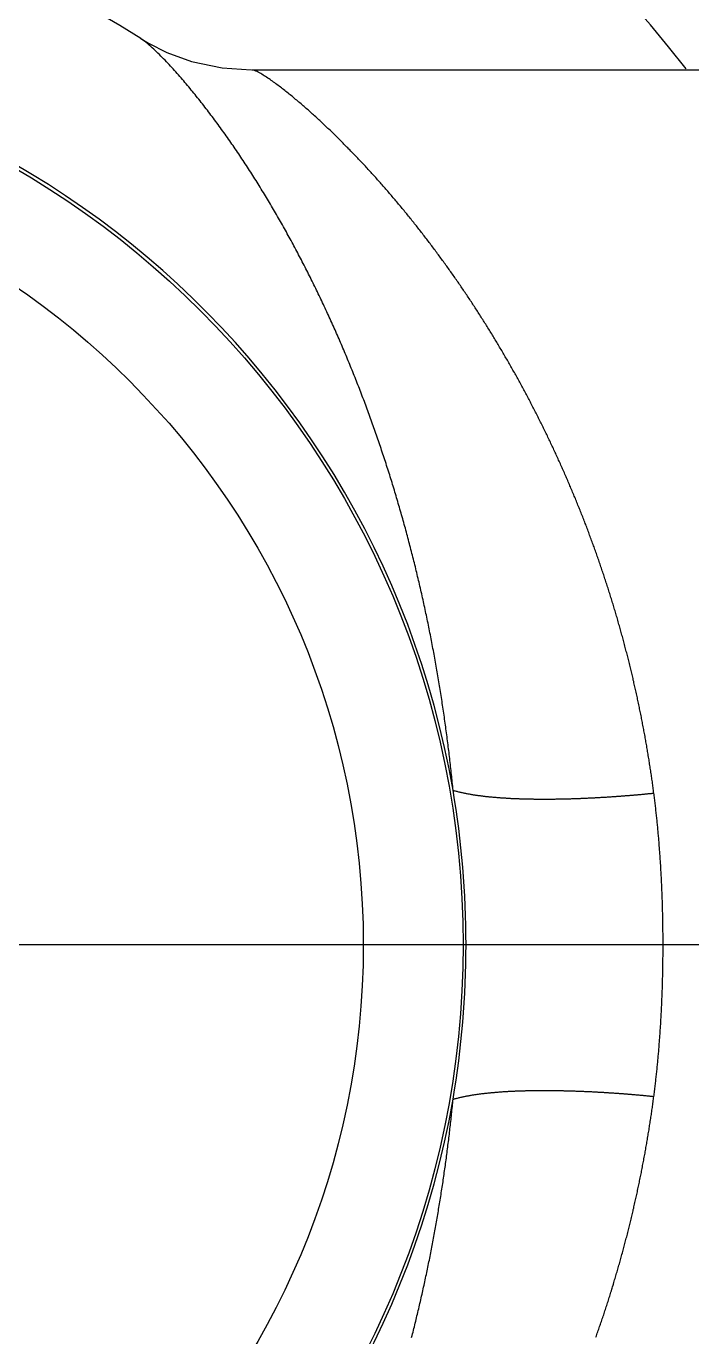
# Model space of a CAD drawing. Header units: millimetres. Extents: x 0 to 5600, y -67 to 2530.
# Drawn here: x 5114.57 to 5130.19, y 921.92 to 952.68 of the extents above; entities that cross this region are included whole.
import ezdxf
from ezdxf.lldxf.tags import DXFTag

# ---------------------------------------------------------------- set-up
doc = ezdxf.new("R2010")
doc.units = ezdxf.units.MM
doc.layers.add('내부선 및 부속', color=4, linetype='Continuous')
doc.layers.add('중심선', color=1, linetype='DASHED')
tags = doc.linetypes.add('DASHDOT', pattern=[70, 31, -13, 13, -13]).pattern_tags.tags
tags[10:11] = [DXFTag(74, 4), DXFTag(75, 0), DXFTag(340, '0'), DXFTag(46, 0.0), DXFTag(50, 0.0), DXFTag(44, 0.0), DXFTag(45, 0.0)]
tags[8:9] = [DXFTag(74, 4), DXFTag(75, 0), DXFTag(340, '0'), DXFTag(46, 0.0), DXFTag(50, 0.0), DXFTag(44, 0.0), DXFTag(45, 0.0)]
tags[6:7] = [DXFTag(74, 4), DXFTag(75, 0), DXFTag(340, '0'), DXFTag(46, 0.0), DXFTag(50, 0.0), DXFTag(44, 0.0), DXFTag(45, 0.0)]
tags[4:5] = [DXFTag(74, 4), DXFTag(75, 0), DXFTag(340, '0'), DXFTag(46, 0.0), DXFTag(50, 0.0), DXFTag(44, 0.0), DXFTag(45, 0.0)]
tags = doc.linetypes.add('DASHED', pattern=[25.72, 12.86, -12.86]).pattern_tags.tags
tags[6:7] = [DXFTag(74, 4), DXFTag(75, 0), DXFTag(340, '0'), DXFTag(46, 0.0), DXFTag(50, 0.0), DXFTag(44, 0.0), DXFTag(45, 0.0)]
tags[4:5] = [DXFTag(74, 4), DXFTag(75, 0), DXFTag(340, '0'), DXFTag(46, 0.0), DXFTag(50, 0.0), DXFTag(44, 0.0), DXFTag(45, 0.0)]

msp = doc.modelspace()

# ---------------------------------------------------------------- linework, layer by layer
at = {"layer": '내부선 및 부속', "linetype": 'Continuous'}
for p, q in [((5117.252, 952.396), (5117.243, 952.401)), ((5119.863, 951.655), (5140.097, 951.655)), ((5119.863, 951.655), (5140.097, 951.655))]:
    msp.add_line(p, q, dxfattribs=at)
at = {"layer": '내부선 및 부속', "linetype": 'Continuous', "flags": 128}
for points in [[(5117.262, 952.389), (5117.441, 952.282), (5117.873, 952.066), (5118.452, 951.856), (5119.172, 951.702), (5119.855, 951.655)], [(5117.35, 952.327), (5117.35, 952.327), (5117.349, 952.328), (5117.349, 952.328), (5117.348, 952.328), (5117.348, 952.329), (5117.348, 952.329), (5117.347, 952.329), (5117.347, 952.33), (5117.346, 952.33), (5117.346, 952.33), (5117.345, 952.331), (5117.345, 952.331), (5117.345, 952.331), (5117.344, 952.332), (5117.344, 952.332), (5117.343, 952.332), (5117.343, 952.333), (5117.342, 952.333), (5117.342, 952.333), (5117.341, 952.334), (5117.341, 952.334), (5117.341, 952.334), (5117.34, 952.335), (5117.34, 952.335), (5117.339, 952.335), (5117.339, 952.336), (5117.338, 952.336), (5117.338, 952.336), (5117.337, 952.337), (5117.337, 952.337), (5117.337, 952.337), (5117.336, 952.338), (5117.336, 952.338), (5117.335, 952.338), (5117.335, 952.339), (5117.334, 952.339), (5117.334, 952.339), (5117.333, 952.34), (5117.333, 952.34), (5117.333, 952.34), (5117.332, 952.341), (5117.332, 952.341), (5117.331, 952.341), (5117.331, 952.342), (5117.33, 952.342), (5117.33, 952.342), (5117.329, 952.343), (5117.329, 952.343), (5117.328, 952.343), (5117.328, 952.344), (5117.328, 952.344), (5117.327, 952.344), (5117.327, 952.345), (5117.326, 952.345), (5117.326, 952.345), (5117.325, 952.346), (5117.325, 952.346), (5117.324, 952.346), (5117.324, 952.347), (5117.324, 952.347), (5117.323, 952.347), (5117.323, 952.348), (5117.322, 952.348), (5117.322, 952.348), (5117.321, 952.349), (5117.321, 952.349), (5117.32, 952.349), (5117.32, 952.35), (5117.32, 952.35), (5117.319, 952.35), (5117.319, 952.351), (5117.318, 952.351), (5117.318, 952.351), (5117.317, 952.352), (5117.317, 952.352), (5117.316, 952.352), (5117.316, 952.353), (5117.315, 952.353), (5117.315, 952.353), (5117.315, 952.354), (5117.314, 952.354), (5117.314, 952.354), (5117.313, 952.354), (5117.313, 952.355), (5117.312, 952.355), (5117.312, 952.355), (5117.311, 952.356), (5117.311, 952.356), (5117.311, 952.356), (5117.31, 952.357), (5117.31, 952.357), (5117.309, 952.357), (5117.309, 952.358), (5117.308, 952.358), (5117.308, 952.358), (5117.307, 952.359), (5117.307, 952.359), (5117.306, 952.359), (5117.306, 952.36), (5117.306, 952.36), (5117.306, 952.36), (5117.305, 952.36), (5117.305, 952.361), (5117.304, 952.361), (5117.304, 952.361), (5117.303, 952.362), (5117.303, 952.362), (5117.302, 952.362), (5117.302, 952.363), (5117.301, 952.363), (5117.301, 952.363), (5117.301, 952.364), (5117.3, 952.364), (5117.3, 952.364), (5117.299, 952.364), (5117.299, 952.365), (5117.298, 952.365), (5117.298, 952.365), (5117.297, 952.366), (5117.297, 952.366), (5117.296, 952.366), (5117.296, 952.367), (5117.296, 952.367), (5117.295, 952.367), (5117.295, 952.368), (5117.294, 952.368), (5117.294, 952.368), (5117.293, 952.369), (5117.293, 952.369), (5117.292, 952.369), (5117.292, 952.37), (5117.291, 952.37), (5117.291, 952.37), (5117.29, 952.37), (5117.29, 952.371), (5117.29, 952.371), (5117.289, 952.371), (5117.289, 952.372), (5117.288, 952.372), (5117.288, 952.372), (5117.287, 952.373), (5117.287, 952.373), (5117.286, 952.373), (5117.286, 952.374), (5117.285, 952.374), (5117.285, 952.374), (5117.285, 952.375), (5117.284, 952.375), (5117.284, 952.375), (5117.283, 952.375), (5117.283, 952.376), (5117.282, 952.376), (5117.282, 952.376), (5117.281, 952.377), (5117.281, 952.377), (5117.28, 952.377), (5117.28, 952.378), (5117.279, 952.378), (5117.279, 952.378), (5117.279, 952.379), (5117.279, 952.379)], [(5124.59, 934.751), (5124.586, 934.798), (5124.581, 934.844), (5124.577, 934.891), (5124.572, 934.937), (5124.567, 934.983), (5124.562, 935.03), (5124.558, 935.076), (5124.553, 935.123), (5124.548, 935.169), (5124.543, 935.215), (5124.538, 935.262), (5124.533, 935.308), (5124.527, 935.355), (5124.522, 935.401), (5124.517, 935.447), (5124.512, 935.494), (5124.506, 935.54), (5124.501, 935.586), (5124.495, 935.633), (5124.49, 935.679), (5124.484, 935.725), (5124.478, 935.772), (5124.472, 935.818), (5124.467, 935.864), (5124.461, 935.911), (5124.455, 935.957), (5124.449, 936.003), (5124.443, 936.05), (5124.437, 936.096), (5124.431, 936.142), (5124.424, 936.188), (5124.418, 936.235), (5124.412, 936.281), (5124.405, 936.327), (5124.399, 936.373), (5124.392, 936.42), (5124.386, 936.466), (5124.379, 936.512), (5124.372, 936.558), (5124.366, 936.604), (5124.359, 936.651), (5124.352, 936.697), (5124.345, 936.743), (5124.338, 936.789), (5124.331, 936.835), (5124.324, 936.881), (5124.317, 936.927), (5124.31, 936.974), (5124.302, 937.02), (5124.295, 937.066), (5124.288, 937.112), (5124.28, 937.158), (5124.273, 937.204), (5124.265, 937.25), (5124.258, 937.296), (5124.25, 937.342), (5124.242, 937.388), (5124.234, 937.434), (5124.227, 937.48), (5124.219, 937.526), (5124.211, 937.572), (5124.203, 937.618), (5124.195, 937.664), (5124.186, 937.71), (5124.178, 937.756), (5124.17, 937.802), (5124.162, 937.848), (5124.153, 937.894), (5124.145, 937.94), (5124.136, 937.986), (5124.128, 938.032), (5124.119, 938.078), (5124.111, 938.123), (5124.102, 938.169), (5124.093, 938.215), (5124.084, 938.261), (5124.075, 938.307), (5124.066, 938.353), (5124.057, 938.398), (5124.048, 938.444), (5124.039, 938.49), (5124.03, 938.536), (5124.021, 938.581), (5124.011, 938.627), (5124.002, 938.673), (5123.993, 938.719), (5123.983, 938.764), (5123.974, 938.81), (5123.964, 938.856), (5123.954, 938.901), (5123.945, 938.947), (5123.935, 938.993), (5123.925, 939.038), (5123.915, 939.084), (5123.905, 939.129), (5123.895, 939.175), (5123.885, 939.221), (5123.875, 939.266), (5123.865, 939.312), (5123.854, 939.357), (5123.854, 939.357), (5123.844, 939.403), (5123.834, 939.448), (5123.823, 939.494), (5123.813, 939.539), (5123.802, 939.585), (5123.792, 939.63), (5123.781, 939.676), (5123.77, 939.721), (5123.759, 939.766), (5123.749, 939.812), (5123.738, 939.857), (5123.727, 939.903), (5123.716, 939.948), (5123.705, 939.993), (5123.693, 940.039), (5123.682, 940.084), (5123.671, 940.129), (5123.66, 940.174), (5123.648, 940.22), (5123.637, 940.265), (5123.625, 940.31), (5123.614, 940.355), (5123.602, 940.401), (5123.59, 940.446), (5123.579, 940.491), (5123.567, 940.536), (5123.555, 940.581), (5123.543, 940.626), (5123.531, 940.671), (5123.519, 940.717), (5123.507, 940.762), (5123.495, 940.807), (5123.483, 940.852), (5123.47, 940.897), (5123.458, 940.942), (5123.445, 940.987), (5123.433, 941.032), (5123.42, 941.077), (5123.408, 941.122), (5123.395, 941.167), (5123.383, 941.211), (5123.37, 941.256), (5123.357, 941.301), (5123.344, 941.346), (5123.331, 941.391), (5123.318, 941.436), (5123.305, 941.481), (5123.292, 941.525), (5123.279, 941.57), (5123.265, 941.615), (5123.252, 941.66), (5123.239, 941.704), (5123.225, 941.749), (5123.212, 941.794), (5123.198, 941.838), (5123.185, 941.883), (5123.171, 941.928), (5123.157, 941.972), (5123.143, 942.017), (5123.13, 942.061), (5123.116, 942.106), (5123.102, 942.15), (5123.088, 942.195), (5123.074, 942.239), (5123.059, 942.284), (5123.045, 942.328), (5123.031, 942.373), (5123.016, 942.417), (5123.002, 942.462), (5122.988, 942.506), (5122.973, 942.55), (5122.958, 942.595), (5122.944, 942.639), (5122.929, 942.683), (5122.914, 942.728), (5122.899, 942.772), (5122.885, 942.816), (5122.87, 942.86), (5122.855, 942.904), (5122.839, 942.949), (5122.824, 942.993), (5122.809, 943.037), (5122.794, 943.081), (5122.778, 943.125), (5122.763, 943.169), (5122.748, 943.213), (5122.732, 943.257), (5122.716, 943.301), (5122.701, 943.345), (5122.685, 943.389), (5122.669, 943.433), (5122.654, 943.477), (5122.638, 943.521), (5122.622, 943.565), (5122.606, 943.608), (5122.59, 943.652), (5122.573, 943.696), (5122.557, 943.74), (5122.541, 943.784), (5122.525, 943.827), (5122.525, 943.827), (5122.508, 943.871), (5122.492, 943.915), (5122.475, 943.958), (5122.459, 944.002), (5122.442, 944.045), (5122.425, 944.089), (5122.408, 944.133), (5122.392, 944.176), (5122.375, 944.22), (5122.358, 944.263), (5122.341, 944.307), (5122.324, 944.35), (5122.306, 944.393), (5122.289, 944.437), (5122.272, 944.48), (5122.255, 944.523), (5122.237, 944.567), (5122.22, 944.61), (5122.202, 944.653), (5122.184, 944.697), (5122.167, 944.74), (5122.149, 944.783), (5122.131, 944.826), (5122.113, 944.869), (5122.096, 944.912), (5122.078, 944.955), (5122.059, 944.998), (5122.041, 945.041), (5122.023, 945.084), (5122.005, 945.127), (5121.987, 945.17), (5121.968, 945.213), (5121.95, 945.256), (5121.931, 945.299), (5121.913, 945.342), (5121.894, 945.384), (5121.875, 945.427), (5121.857, 945.47), (5121.838, 945.513), (5121.819, 945.555), (5121.8, 945.598), (5121.781, 945.641), (5121.762, 945.683), (5121.743, 945.726), (5121.723, 945.768), (5121.704, 945.811), (5121.685, 945.853), (5121.665, 945.896), (5121.646, 945.938), (5121.626, 945.98), (5121.607, 946.023), (5121.587, 946.065), (5121.567, 946.107), (5121.547, 946.15), (5121.528, 946.192), (5121.508, 946.234), (5121.488, 946.276), (5121.467, 946.318), (5121.447, 946.36), (5121.427, 946.403), (5121.407, 946.445), (5121.386, 946.487), (5121.366, 946.529), (5121.346, 946.57), (5121.325, 946.612), (5121.304, 946.654), (5121.284, 946.696), (5121.263, 946.738), (5121.242, 946.78), (5121.221, 946.821), (5121.2, 946.863), (5121.179, 946.905), (5121.158, 946.946), (5121.137, 946.988), (5121.116, 947.03), (5121.094, 947.071), (5121.073, 947.113), (5121.052, 947.154), (5121.03, 947.195), (5121.009, 947.237), (5120.987, 947.278), (5120.965, 947.319), (5120.943, 947.361), (5120.922, 947.402), (5120.9, 947.443), (5120.878, 947.484), (5120.856, 947.526), (5120.834, 947.567), (5120.811, 947.608), (5120.789, 947.649), (5120.767, 947.69), (5120.744, 947.731), (5120.722, 947.771), (5120.699, 947.812), (5120.677, 947.853), (5120.654, 947.894), (5120.631, 947.935), (5120.608, 947.975), (5120.586, 948.016), (5120.563, 948.057), (5120.563, 948.057), (5120.54, 948.097), (5120.516, 948.138), (5120.493, 948.178), (5120.47, 948.219), (5120.447, 948.259), (5120.423, 948.3), (5120.4, 948.34), (5120.376, 948.38), (5120.353, 948.421), (5120.329, 948.461), (5120.305, 948.501), (5120.281, 948.541), (5120.258, 948.581), (5120.234, 948.621), (5120.209, 948.661), (5120.185, 948.701), (5120.161, 948.741), (5120.137, 948.781), (5120.113, 948.821), (5120.088, 948.86), (5120.064, 948.9), (5120.039, 948.94), (5120.014, 948.98), (5119.99, 949.019), (5119.965, 949.059), (5119.94, 949.098), (5119.915, 949.138), (5119.89, 949.177), (5119.865, 949.216), (5119.84, 949.256), (5119.815, 949.295), (5119.789, 949.334), (5119.764, 949.373), (5119.738, 949.412), (5119.713, 949.452), (5119.687, 949.491), (5119.662, 949.53), (5119.636, 949.568), (5119.61, 949.607), (5119.584, 949.646), (5119.558, 949.685), (5119.532, 949.723), (5119.506, 949.762), (5119.479, 949.801), (5119.453, 949.839), (5119.427, 949.878), (5119.4, 949.916), (5119.373, 949.954), (5119.347, 949.993), (5119.32, 950.031), (5119.293, 950.069), (5119.266, 950.107), (5119.239, 950.145), (5119.212, 950.183), (5119.185, 950.221), (5119.158, 950.259), (5119.13, 950.297), (5119.103, 950.335), (5119.075, 950.372), (5119.048, 950.41), (5119.02, 950.447), (5118.992, 950.485), (5118.964, 950.522), (5118.936, 950.56), (5118.908, 950.597), (5118.88, 950.634), (5118.852, 950.671), (5118.824, 950.708), (5118.795, 950.745), (5118.767, 950.782), (5118.738, 950.819), (5118.709, 950.856), (5118.68, 950.893), (5118.652, 950.929), (5118.623, 950.966), (5118.594, 951.002), (5118.564, 951.039), (5118.535, 951.075), (5118.506, 951.111), (5118.476, 951.147), (5118.446, 951.184), (5118.417, 951.219), (5118.387, 951.255), (5118.357, 951.291), (5118.327, 951.327), (5118.297, 951.362), (5118.267, 951.398), (5118.236, 951.433), (5118.206, 951.469), (5118.175, 951.504), (5118.144, 951.539), (5118.113, 951.574), (5118.082, 951.609), (5118.051, 951.643), (5118.02, 951.678), (5117.988, 951.712), (5117.957, 951.747), (5117.925, 951.781), (5117.893, 951.815), (5117.861, 951.849), (5117.861, 951.849), (5117.829, 951.882), (5117.796, 951.916), (5117.763, 951.949), (5117.731, 951.982), (5117.698, 952.015), (5117.664, 952.048), (5117.631, 952.081), (5117.597, 952.113), (5117.563, 952.145), (5117.529, 952.177), (5117.494, 952.208), (5117.459, 952.239), (5117.423, 952.269), (5117.387, 952.298), (5117.35, 952.327), (5117.35, 952.327)], [(5129.303, 934.683), (5129.298, 934.716), (5129.294, 934.748), (5129.29, 934.781), (5129.285, 934.813), (5129.281, 934.846), (5129.276, 934.879), (5129.272, 934.911), (5129.267, 934.944), (5129.263, 934.976), (5129.258, 935.009), (5129.253, 935.041), (5129.249, 935.074), (5129.244, 935.107), (5129.239, 935.139), (5129.234, 935.172), (5129.229, 935.204), (5129.224, 935.237), (5129.219, 935.269), (5129.214, 935.302), (5129.209, 935.334), (5129.204, 935.367), (5129.199, 935.399), (5129.194, 935.432), (5129.189, 935.464), (5129.184, 935.497), (5129.178, 935.529), (5129.173, 935.562), (5129.168, 935.594), (5129.162, 935.626), (5129.157, 935.659), (5129.151, 935.691), (5129.146, 935.724), (5129.14, 935.756), (5129.135, 935.789), (5129.129, 935.821), (5129.123, 935.853), (5129.118, 935.886), (5129.112, 935.918), (5129.106, 935.951), (5129.1, 935.983), (5129.095, 936.015), (5129.089, 936.048), (5129.083, 936.08), (5129.077, 936.113), (5129.071, 936.145), (5129.065, 936.177), (5129.059, 936.21), (5129.053, 936.242), (5129.046, 936.274), (5129.04, 936.307), (5129.034, 936.339), (5129.028, 936.371), (5129.021, 936.403), (5129.015, 936.436), (5129.009, 936.468), (5129.002, 936.5), (5128.996, 936.533), (5128.989, 936.565), (5128.983, 936.597), (5128.976, 936.629), (5128.969, 936.662), (5128.963, 936.694), (5128.956, 936.726), (5128.949, 936.758), (5128.943, 936.79), (5128.936, 936.823), (5128.929, 936.855), (5128.922, 936.887), (5128.915, 936.919), (5128.908, 936.951), (5128.901, 936.984), (5128.894, 937.016), (5128.887, 937.048), (5128.88, 937.08), (5128.873, 937.112), (5128.865, 937.144), (5128.858, 937.176), (5128.851, 937.208), (5128.844, 937.24), (5128.836, 937.273), (5128.829, 937.305), (5128.821, 937.337), (5128.814, 937.369), (5128.806, 937.401), (5128.799, 937.433), (5128.791, 937.465), (5128.784, 937.497), (5128.776, 937.529), (5128.768, 937.561), (5128.761, 937.593), (5128.753, 937.625), (5128.745, 937.657), (5128.737, 937.689), (5128.729, 937.721), (5128.721, 937.753), (5128.713, 937.785), (5128.705, 937.817), (5128.697, 937.848), (5128.689, 937.88), (5128.681, 937.912), (5128.681, 937.912), (5128.673, 937.944), (5128.665, 937.976), (5128.656, 938.008), (5128.648, 938.04), (5128.64, 938.072), (5128.632, 938.103), (5128.623, 938.135), (5128.615, 938.167), (5128.606, 938.199), (5128.598, 938.231), (5128.589, 938.262), (5128.581, 938.294), (5128.572, 938.326), (5128.563, 938.358), (5128.555, 938.389), (5128.546, 938.421), (5128.537, 938.453), (5128.528, 938.485), (5128.52, 938.516), (5128.511, 938.548), (5128.502, 938.58), (5128.493, 938.611), (5128.484, 938.643), (5128.475, 938.675), (5128.466, 938.706), (5128.457, 938.738), (5128.448, 938.77), (5128.438, 938.801), (5128.429, 938.833), (5128.42, 938.864), (5128.411, 938.896), (5128.401, 938.927), (5128.392, 938.959), (5128.382, 938.99), (5128.373, 939.022), (5128.364, 939.054), (5128.354, 939.085), (5128.344, 939.117), (5128.335, 939.148), (5128.325, 939.179), (5128.316, 939.211), (5128.306, 939.242), (5128.296, 939.274), (5128.286, 939.305), (5128.277, 939.337), (5128.267, 939.368), (5128.257, 939.399), (5128.247, 939.431), (5128.237, 939.462), (5128.227, 939.493), (5128.217, 939.525), (5128.207, 939.556), (5128.197, 939.587), (5128.186, 939.619), (5128.176, 939.65), (5128.166, 939.681), (5128.156, 939.712), (5128.146, 939.744), (5128.135, 939.775), (5128.125, 939.806), (5128.114, 939.837), (5128.104, 939.869), (5128.093, 939.9), (5128.083, 939.931), (5128.072, 939.962), (5128.062, 939.993), (5128.051, 940.024), (5128.04, 940.056), (5128.03, 940.087), (5128.019, 940.118), (5128.008, 940.149), (5127.997, 940.18), (5127.987, 940.211), (5127.976, 940.242), (5127.965, 940.273), (5127.954, 940.304), (5127.943, 940.335), (5127.932, 940.366), (5127.921, 940.397), (5127.909, 940.428), (5127.898, 940.459), (5127.887, 940.49), (5127.876, 940.521), (5127.865, 940.552), (5127.853, 940.583), (5127.842, 940.613), (5127.831, 940.644), (5127.819, 940.675), (5127.808, 940.706), (5127.796, 940.737), (5127.785, 940.768), (5127.773, 940.798), (5127.762, 940.829), (5127.75, 940.86), (5127.738, 940.891), (5127.727, 940.922), (5127.715, 940.952), (5127.703, 940.983), (5127.691, 941.014), (5127.679, 941.044), (5127.679, 941.044), (5127.667, 941.075), (5127.656, 941.106), (5127.644, 941.136), (5127.632, 941.167), (5127.62, 941.198), (5127.607, 941.228), (5127.595, 941.259), (5127.583, 941.289), (5127.571, 941.32), (5127.559, 941.351), (5127.547, 941.381), (5127.534, 941.412), (5127.522, 941.442), (5127.51, 941.473), (5127.497, 941.503), (5127.485, 941.534), (5127.472, 941.564), (5127.46, 941.594), (5127.447, 941.625), (5127.435, 941.655), (5127.422, 941.686), (5127.409, 941.716), (5127.397, 941.746), (5127.384, 941.777), (5127.371, 941.807), (5127.358, 941.837), (5127.346, 941.868), (5127.333, 941.898), (5127.32, 941.928), (5127.307, 941.958), (5127.294, 941.989), (5127.281, 942.019), (5127.268, 942.049), (5127.255, 942.079), (5127.242, 942.109), (5127.228, 942.14), (5127.215, 942.17), (5127.202, 942.2), (5127.189, 942.23), (5127.175, 942.26), (5127.162, 942.29), (5127.149, 942.32), (5127.135, 942.35), (5127.122, 942.38), (5127.108, 942.41), (5127.095, 942.44), (5127.081, 942.47), (5127.068, 942.5), (5127.054, 942.53), (5127.04, 942.56), (5127.027, 942.59), (5127.013, 942.62), (5126.999, 942.65), (5126.985, 942.68), (5126.971, 942.709), (5126.958, 942.739), (5126.944, 942.769), (5126.93, 942.799), (5126.916, 942.829), (5126.902, 942.858), (5126.888, 942.888), (5126.874, 942.918), (5126.859, 942.948), (5126.845, 942.977), (5126.831, 943.007), (5126.817, 943.037), (5126.803, 943.066), (5126.788, 943.096), (5126.774, 943.126), (5126.76, 943.155), (5126.745, 943.185), (5126.731, 943.214), (5126.716, 943.244), (5126.702, 943.273), (5126.687, 943.303), (5126.673, 943.332), (5126.658, 943.362), (5126.643, 943.391), (5126.629, 943.421), (5126.614, 943.45), (5126.599, 943.48), (5126.584, 943.509), (5126.569, 943.538), (5126.555, 943.568), (5126.54, 943.597), (5126.525, 943.626), (5126.51, 943.656), (5126.495, 943.685), (5126.48, 943.714), (5126.465, 943.743), (5126.449, 943.772), (5126.434, 943.802), (5126.419, 943.831), (5126.404, 943.86), (5126.389, 943.889), (5126.373, 943.918), (5126.358, 943.947), (5126.343, 943.976), (5126.327, 944.006), (5126.312, 944.035), (5126.312, 944.035), (5126.296, 944.064), (5126.281, 944.093), (5126.265, 944.122), (5126.25, 944.151), (5126.234, 944.18), (5126.218, 944.208), (5126.203, 944.237), (5126.187, 944.266), (5126.171, 944.295), (5126.155, 944.324), (5126.14, 944.353), (5126.124, 944.382), (5126.108, 944.41), (5126.092, 944.439), (5126.076, 944.468), (5126.06, 944.497), (5126.044, 944.525), (5126.028, 944.554), (5126.012, 944.583), (5125.996, 944.611), (5125.98, 944.64), (5125.963, 944.669), (5125.947, 944.697), (5125.931, 944.726), (5125.914, 944.754), (5125.898, 944.783), (5125.882, 944.812), (5125.865, 944.84), (5125.849, 944.869), (5125.832, 944.897), (5125.816, 944.925), (5125.799, 944.954), (5125.783, 944.982), (5125.766, 945.011), (5125.75, 945.039), (5125.733, 945.067), (5125.716, 945.096), (5125.699, 945.124), (5125.683, 945.152), (5125.666, 945.18), (5125.649, 945.209), (5125.632, 945.237), (5125.615, 945.265), (5125.598, 945.293), (5125.581, 945.321), (5125.564, 945.35), (5125.547, 945.378), (5125.53, 945.406), (5125.513, 945.434), (5125.496, 945.462), (5125.478, 945.49), (5125.461, 945.518), (5125.444, 945.546), (5125.427, 945.574), (5125.409, 945.602), (5125.392, 945.63), (5125.374, 945.658), (5125.357, 945.685), (5125.339, 945.713), (5125.322, 945.741), (5125.304, 945.769), (5125.287, 945.797), (5125.269, 945.824), (5125.252, 945.852), (5125.234, 945.88), (5125.216, 945.908), (5125.198, 945.935), (5125.181, 945.963), (5125.163, 945.991), (5125.145, 946.018), (5125.127, 946.046), (5125.109, 946.073), (5125.091, 946.101), (5125.073, 946.128), (5125.055, 946.156), (5125.037, 946.183), (5125.019, 946.211), (5125.001, 946.238), (5124.983, 946.266), (5124.964, 946.293), (5124.946, 946.32), (5124.928, 946.348), (5124.91, 946.375), (5124.891, 946.402), (5124.873, 946.43), (5124.854, 946.457), (5124.836, 946.484), (5124.817, 946.511), (5124.799, 946.538), (5124.78, 946.566), (5124.762, 946.593), (5124.743, 946.62), (5124.725, 946.647), (5124.706, 946.674), (5124.687, 946.701), (5124.668, 946.728), (5124.65, 946.755), (5124.631, 946.782), (5124.612, 946.809), (5124.593, 946.836), (5124.593, 946.836), (5124.574, 946.863), (5124.555, 946.89), (5124.536, 946.917), (5124.517, 946.943), (5124.498, 946.97), (5124.479, 946.997), (5124.46, 947.024), (5124.441, 947.05), (5124.422, 947.077), (5124.402, 947.104), (5124.383, 947.13), (5124.364, 947.157), (5124.344, 947.184), (5124.325, 947.21), (5124.306, 947.237), (5124.286, 947.263), (5124.267, 947.29), (5124.247, 947.316), (5124.228, 947.343), (5124.208, 947.369), (5124.189, 947.396), (5124.169, 947.422), (5124.149, 947.448), (5124.129, 947.475), (5124.11, 947.501), (5124.09, 947.527), (5124.07, 947.553), (5124.05, 947.58), (5124.03, 947.606), (5124.011, 947.632), (5123.991, 947.658), (5123.971, 947.684), (5123.951, 947.71), (5123.931, 947.736), (5123.91, 947.762), (5123.89, 947.788), (5123.87, 947.814), (5123.85, 947.84), (5123.83, 947.866), (5123.809, 947.892), (5123.789, 947.918), (5123.769, 947.944), (5123.749, 947.97), (5123.728, 947.996), (5123.708, 948.021), (5123.687, 948.047), (5123.667, 948.073), (5123.646, 948.098), (5123.626, 948.124), (5123.605, 948.15), (5123.584, 948.175), (5123.564, 948.201), (5123.543, 948.227), (5123.522, 948.252), (5123.502, 948.278), (5123.481, 948.303), (5123.46, 948.328), (5123.439, 948.354), (5123.418, 948.379), (5123.397, 948.405), (5123.376, 948.43), (5123.355, 948.455), (5123.334, 948.48), (5123.313, 948.506), (5123.292, 948.531), (5123.271, 948.556), (5123.25, 948.581), (5123.228, 948.606), (5123.207, 948.631), (5123.186, 948.657), (5123.164, 948.682), (5123.143, 948.707), (5123.122, 948.732), (5123.1, 948.756), (5123.079, 948.781), (5123.057, 948.806), (5123.036, 948.831), (5123.014, 948.856), (5122.993, 948.881), (5122.971, 948.906), (5122.949, 948.93), (5122.928, 948.955), (5122.906, 948.98), (5122.884, 949.004), (5122.862, 949.029), (5122.84, 949.053), (5122.819, 949.078), (5122.797, 949.103), (5122.775, 949.127), (5122.753, 949.151), (5122.731, 949.176), (5122.709, 949.2), (5122.687, 949.225), (5122.664, 949.249), (5122.642, 949.273), (5122.62, 949.297), (5122.598, 949.322), (5122.576, 949.346), (5122.553, 949.37), (5122.531, 949.394), (5122.531, 949.394), (5122.508, 949.418), (5122.486, 949.442), (5122.464, 949.466), (5122.441, 949.49), (5122.419, 949.514), (5122.396, 949.538), (5122.373, 949.562), (5122.351, 949.586), (5122.328, 949.61), (5122.305, 949.634), (5122.283, 949.657), (5122.26, 949.681), (5122.237, 949.705), (5122.214, 949.728), (5122.191, 949.752), (5122.168, 949.776), (5122.145, 949.799), (5122.122, 949.823), (5122.099, 949.846), (5122.076, 949.869), (5122.053, 949.893), (5122.03, 949.916), (5122.007, 949.94), (5121.984, 949.963), (5121.96, 949.986), (5121.937, 950.009), (5121.914, 950.032), (5121.89, 950.055), (5121.867, 950.079), (5121.843, 950.102), (5121.82, 950.125), (5121.796, 950.148), (5121.773, 950.17), (5121.749, 950.193), (5121.726, 950.216), (5121.702, 950.239), (5121.678, 950.262), (5121.654, 950.284), (5121.63, 950.307), (5121.607, 950.33), (5121.583, 950.352), (5121.559, 950.375), (5121.535, 950.397), (5121.511, 950.42), (5121.487, 950.442), (5121.463, 950.465), (5121.438, 950.487), (5121.414, 950.509), (5121.39, 950.531), (5121.366, 950.554), (5121.341, 950.576), (5121.317, 950.598), (5121.293, 950.62), (5121.268, 950.642), (5121.244, 950.664), (5121.219, 950.686), (5121.194, 950.707), (5121.17, 950.729), (5121.145, 950.751), (5121.12, 950.773), (5121.096, 950.794), (5121.071, 950.816), (5121.046, 950.837), (5121.021, 950.859), (5120.996, 950.88), (5120.971, 950.901), (5120.946, 950.923), (5120.921, 950.944), (5120.895, 950.965), (5120.87, 950.986), (5120.845, 951.007), (5120.819, 951.028), (5120.794, 951.049), (5120.769, 951.069), (5120.743, 951.09), (5120.717, 951.111), (5120.692, 951.131), (5120.666, 951.152), (5120.64, 951.172), (5120.614, 951.192), (5120.588, 951.213), (5120.562, 951.233), (5120.536, 951.253), (5120.51, 951.273), (5120.484, 951.292), (5120.457, 951.312), (5120.431, 951.331), (5120.404, 951.351), (5120.378, 951.37), (5120.351, 951.389), (5120.324, 951.408), (5120.297, 951.427), (5120.27, 951.446), (5120.243, 951.464), (5120.215, 951.482), (5120.188, 951.5), (5120.16, 951.518), (5120.132, 951.535), (5120.104, 951.552), (5120.076, 951.569), (5120.076, 951.569), (5120.047, 951.585), (5120.018, 951.6), (5119.989, 951.615), (5119.958, 951.628), (5119.928, 951.641), (5119.896, 951.651), (5119.863, 951.655), (5119.863, 951.655)], [(5124.59, 934.751), (5124.608, 934.746), (5124.626, 934.74), (5124.643, 934.735), (5124.661, 934.73), (5124.679, 934.725), (5124.697, 934.72), (5124.715, 934.716), (5124.733, 934.711), (5124.751, 934.707), (5124.769, 934.702), (5124.787, 934.698), (5124.805, 934.694), (5124.824, 934.69), (5124.842, 934.686), (5124.86, 934.683), (5124.878, 934.679), (5124.896, 934.675), (5124.915, 934.672), (5124.933, 934.668), (5124.951, 934.665), (5124.969, 934.662), (5124.988, 934.659), (5125.006, 934.655), (5125.024, 934.652), (5125.043, 934.649), (5125.061, 934.646), (5125.079, 934.643), (5125.098, 934.641), (5125.116, 934.638), (5125.134, 934.635), (5125.153, 934.633), (5125.171, 934.63), (5125.19, 934.628), (5125.208, 934.625), (5125.226, 934.623), (5125.245, 934.62), (5125.263, 934.618), (5125.282, 934.616), (5125.3, 934.613), (5125.319, 934.611), (5125.337, 934.609), (5125.355, 934.607), (5125.374, 934.605), (5125.392, 934.603), (5125.411, 934.601), (5125.429, 934.599), (5125.448, 934.597), (5125.466, 934.596), (5125.485, 934.594), (5125.503, 934.592), (5125.522, 934.59), (5125.54, 934.589), (5125.559, 934.587), (5125.577, 934.585), (5125.596, 934.584), (5125.614, 934.582), (5125.633, 934.581), (5125.651, 934.579), (5125.67, 934.578), (5125.688, 934.576), (5125.707, 934.575), (5125.725, 934.574), (5125.744, 934.572), (5125.762, 934.571), (5125.781, 934.57), (5125.799, 934.569), (5125.818, 934.568), (5125.836, 934.567), (5125.855, 934.565), (5125.873, 934.564), (5125.892, 934.563), (5125.91, 934.562), (5125.929, 934.561), (5125.948, 934.56), (5125.966, 934.56), (5125.985, 934.559), (5126.003, 934.558), (5126.022, 934.557), (5126.04, 934.556), (5126.059, 934.555), (5126.077, 934.555), (5126.096, 934.554), (5126.115, 934.553), (5126.133, 934.553), (5126.152, 934.552), (5126.17, 934.551), (5126.189, 934.551), (5126.207, 934.55), (5126.226, 934.55), (5126.244, 934.549), (5126.263, 934.549), (5126.282, 934.548), (5126.3, 934.548), (5126.319, 934.547), (5126.337, 934.547), (5126.356, 934.546), (5126.374, 934.546), (5126.393, 934.546), (5126.412, 934.545), (5126.43, 934.545), (5126.43, 934.545), (5126.449, 934.545), (5126.467, 934.545), (5126.486, 934.544), (5126.504, 934.544), (5126.523, 934.544), (5126.542, 934.544), (5126.56, 934.544), (5126.579, 934.543), (5126.597, 934.543), (5126.616, 934.543), (5126.634, 934.543), (5126.653, 934.543), (5126.672, 934.543), (5126.69, 934.543), (5126.709, 934.543), (5126.727, 934.543), (5126.746, 934.543), (5126.764, 934.543), (5126.783, 934.543), (5126.802, 934.543), (5126.82, 934.543), (5126.839, 934.543), (5126.857, 934.543), (5126.876, 934.543), (5126.894, 934.543), (5126.913, 934.544), (5126.932, 934.544), (5126.95, 934.544), (5126.969, 934.544), (5126.987, 934.544), (5127.006, 934.545), (5127.024, 934.545), (5127.043, 934.545), (5127.061, 934.546), (5127.08, 934.546), (5127.099, 934.546), (5127.117, 934.547), (5127.136, 934.547), (5127.154, 934.547), (5127.173, 934.548), (5127.191, 934.548), (5127.21, 934.548), (5127.228, 934.549), (5127.247, 934.549), (5127.266, 934.55), (5127.284, 934.55), (5127.303, 934.551), (5127.321, 934.551), (5127.34, 934.552), (5127.358, 934.552), (5127.377, 934.553), (5127.395, 934.554), (5127.414, 934.554), (5127.433, 934.555), (5127.451, 934.555), (5127.47, 934.556), (5127.488, 934.557), (5127.507, 934.557), (5127.525, 934.558), (5127.544, 934.559), (5127.562, 934.559), (5127.581, 934.56), (5127.6, 934.561), (5127.618, 934.562), (5127.637, 934.562), (5127.655, 934.563), (5127.674, 934.564), (5127.692, 934.565), (5127.711, 934.566), (5127.729, 934.566), (5127.748, 934.567), (5127.766, 934.568), (5127.785, 934.569), (5127.803, 934.57), (5127.822, 934.571), (5127.841, 934.572), (5127.859, 934.573), (5127.878, 934.574), (5127.896, 934.574), (5127.915, 934.575), (5127.933, 934.576), (5127.952, 934.577), (5127.97, 934.578), (5127.989, 934.579), (5128.007, 934.58), (5128.026, 934.581), (5128.044, 934.583), (5128.063, 934.584), (5128.082, 934.585), (5128.1, 934.586), (5128.119, 934.587), (5128.137, 934.588), (5128.156, 934.589), (5128.174, 934.59), (5128.193, 934.591), (5128.211, 934.593), (5128.23, 934.594), (5128.248, 934.595), (5128.267, 934.596), (5128.285, 934.597), (5128.285, 934.597), (5128.304, 934.599), (5128.322, 934.6), (5128.341, 934.601), (5128.359, 934.602), (5128.378, 934.604), (5128.396, 934.605), (5128.415, 934.606), (5128.434, 934.608), (5128.452, 934.609), (5128.471, 934.61), (5128.489, 934.612), (5128.508, 934.613), (5128.526, 934.614), (5128.545, 934.616), (5128.563, 934.617), (5128.582, 934.619), (5128.6, 934.62), (5128.619, 934.621), (5128.637, 934.623), (5128.656, 934.624), (5128.674, 934.626), (5128.693, 934.627), (5128.711, 934.629), (5128.73, 934.63), (5128.748, 934.632), (5128.767, 934.633), (5128.785, 934.635), (5128.804, 934.637), (5128.822, 934.638), (5128.841, 934.64), (5128.859, 934.641), (5128.878, 934.643), (5128.896, 934.645), (5128.915, 934.646), (5128.933, 934.648), (5128.952, 934.649), (5128.97, 934.651), (5128.989, 934.653), (5129.007, 934.654), (5129.026, 934.656), (5129.044, 934.658), (5129.063, 934.66), (5129.081, 934.661), (5129.099, 934.663), (5129.118, 934.665), (5129.136, 934.667), (5129.155, 934.668), (5129.173, 934.67), (5129.192, 934.672), (5129.21, 934.674), (5129.229, 934.676), (5129.247, 934.677), (5129.266, 934.679), (5129.284, 934.681), (5129.303, 934.683), (5129.303, 934.683)], [(5129.303, 927.564), (5129.307, 927.596), (5129.311, 927.628), (5129.315, 927.66), (5129.319, 927.691), (5129.323, 927.723), (5129.327, 927.755), (5129.331, 927.787), (5129.334, 927.818), (5129.338, 927.85), (5129.342, 927.882), (5129.346, 927.914), (5129.349, 927.945), (5129.353, 927.977), (5129.356, 928.009), (5129.36, 928.041), (5129.363, 928.073), (5129.367, 928.105), (5129.37, 928.136), (5129.374, 928.168), (5129.377, 928.2), (5129.38, 928.232), (5129.383, 928.264), (5129.386, 928.296), (5129.39, 928.327), (5129.393, 928.359), (5129.396, 928.391), (5129.399, 928.423), (5129.402, 928.455), (5129.404, 928.487), (5129.407, 928.519), (5129.41, 928.551), (5129.413, 928.582), (5129.416, 928.614), (5129.418, 928.646), (5129.421, 928.678), (5129.424, 928.71), (5129.426, 928.742), (5129.429, 928.774), (5129.431, 928.806), (5129.434, 928.838), (5129.436, 928.87), (5129.439, 928.901), (5129.441, 928.933), (5129.443, 928.965), (5129.446, 928.997), (5129.448, 929.029), (5129.45, 929.061), (5129.452, 929.093), (5129.454, 929.125), (5129.456, 929.157), (5129.459, 929.189), (5129.461, 929.221), (5129.463, 929.253), (5129.464, 929.285), (5129.466, 929.317), (5129.468, 929.349), (5129.47, 929.381), (5129.472, 929.412), (5129.474, 929.444), (5129.475, 929.476), (5129.477, 929.508), (5129.479, 929.54), (5129.48, 929.572), (5129.482, 929.604), (5129.484, 929.636), (5129.485, 929.668), (5129.487, 929.7), (5129.488, 929.732), (5129.489, 929.764), (5129.491, 929.796), (5129.492, 929.828), (5129.493, 929.86), (5129.495, 929.892), (5129.496, 929.924), (5129.497, 929.956), (5129.498, 929.988), (5129.5, 930.02), (5129.501, 930.052), (5129.502, 930.084), (5129.503, 930.116), (5129.504, 930.148), (5129.505, 930.18), (5129.506, 930.212), (5129.507, 930.244), (5129.507, 930.276), (5129.508, 930.308), (5129.509, 930.34), (5129.51, 930.372), (5129.511, 930.404), (5129.511, 930.436), (5129.512, 930.468), (5129.513, 930.5), (5129.513, 930.532), (5129.514, 930.564), (5129.514, 930.596), (5129.515, 930.628), (5129.515, 930.66), (5129.516, 930.692), (5129.516, 930.724), (5129.517, 930.756), (5129.517, 930.756), (5129.517, 930.788), (5129.517, 930.82), (5129.518, 930.852), (5129.518, 930.884), (5129.518, 930.916), (5129.518, 930.948), (5129.518, 930.98), (5129.519, 931.012), (5129.519, 931.044), (5129.519, 931.076), (5129.519, 931.108), (5129.519, 931.14), (5129.519, 931.172), (5129.519, 931.204), (5129.519, 931.236), (5129.518, 931.268), (5129.518, 931.3), (5129.518, 931.332), (5129.518, 931.364), (5129.518, 931.396), (5129.517, 931.428), (5129.517, 931.46), (5129.517, 931.492), (5129.516, 931.524), (5129.516, 931.556), (5129.515, 931.588), (5129.515, 931.62), (5129.514, 931.652), (5129.514, 931.684), (5129.513, 931.716), (5129.513, 931.748), (5129.512, 931.78), (5129.511, 931.812), (5129.511, 931.844), (5129.51, 931.876), (5129.509, 931.908), (5129.508, 931.94), (5129.507, 931.972), (5129.507, 932.004), (5129.506, 932.036), (5129.505, 932.068), (5129.504, 932.1), (5129.503, 932.132), (5129.502, 932.164), (5129.501, 932.196), (5129.5, 932.228), (5129.498, 932.26), (5129.497, 932.291), (5129.496, 932.323), (5129.495, 932.355), (5129.493, 932.387), (5129.492, 932.419), (5129.491, 932.451), (5129.489, 932.483), (5129.488, 932.515), (5129.487, 932.547), (5129.485, 932.579), (5129.484, 932.611), (5129.482, 932.643), (5129.48, 932.675), (5129.479, 932.707), (5129.477, 932.739), (5129.475, 932.771), (5129.474, 932.803), (5129.472, 932.835), (5129.47, 932.867), (5129.468, 932.899), (5129.466, 932.931), (5129.464, 932.963), (5129.463, 932.995), (5129.461, 933.027), (5129.459, 933.059), (5129.456, 933.091), (5129.454, 933.122), (5129.452, 933.154), (5129.45, 933.186), (5129.448, 933.218), (5129.446, 933.25), (5129.443, 933.282), (5129.441, 933.314), (5129.439, 933.346), (5129.436, 933.378), (5129.434, 933.41), (5129.431, 933.442), (5129.429, 933.474), (5129.426, 933.506), (5129.424, 933.537), (5129.421, 933.569), (5129.418, 933.601), (5129.416, 933.633), (5129.413, 933.665), (5129.41, 933.697), (5129.407, 933.729), (5129.404, 933.761), (5129.402, 933.793), (5129.399, 933.824), (5129.396, 933.856), (5129.393, 933.888), (5129.39, 933.92), (5129.386, 933.952), (5129.386, 933.952), (5129.383, 933.984), (5129.38, 934.016), (5129.377, 934.047), (5129.374, 934.079), (5129.37, 934.111), (5129.367, 934.143), (5129.363, 934.175), (5129.36, 934.207), (5129.356, 934.238), (5129.353, 934.27), (5129.349, 934.302), (5129.346, 934.334), (5129.342, 934.365), (5129.338, 934.397), (5129.334, 934.429), (5129.331, 934.461), (5129.327, 934.493), (5129.323, 934.524), (5129.319, 934.556), (5129.315, 934.588), (5129.311, 934.62), (5129.307, 934.651), (5129.303, 934.683), (5129.303, 934.683)], [(5124.59, 927.496), (5124.608, 927.502), (5124.626, 927.507), (5124.643, 927.512), (5124.661, 927.517), (5124.679, 927.522), (5124.697, 927.527), (5124.715, 927.532), (5124.733, 927.536), (5124.751, 927.541), (5124.769, 927.545), (5124.787, 927.549), (5124.805, 927.553), (5124.824, 927.557), (5124.842, 927.561), (5124.86, 927.565), (5124.878, 927.568), (5124.896, 927.572), (5124.915, 927.576), (5124.933, 927.579), (5124.951, 927.582), (5124.969, 927.586), (5124.988, 927.589), (5125.006, 927.592), (5125.024, 927.595), (5125.043, 927.598), (5125.061, 927.601), (5125.079, 927.604), (5125.098, 927.607), (5125.116, 927.61), (5125.134, 927.612), (5125.153, 927.615), (5125.171, 927.617), (5125.19, 927.62), (5125.208, 927.622), (5125.226, 927.625), (5125.245, 927.627), (5125.263, 927.629), (5125.282, 927.632), (5125.3, 927.634), (5125.319, 927.636), (5125.337, 927.638), (5125.355, 927.64), (5125.374, 927.642), (5125.392, 927.644), (5125.411, 927.646), (5125.429, 927.648), (5125.448, 927.65), (5125.466, 927.652), (5125.485, 927.654), (5125.503, 927.655), (5125.522, 927.657), (5125.54, 927.659), (5125.559, 927.66), (5125.577, 927.662), (5125.596, 927.664), (5125.614, 927.665), (5125.633, 927.667), (5125.651, 927.668), (5125.67, 927.67), (5125.688, 927.671), (5125.707, 927.672), (5125.725, 927.674), (5125.744, 927.675), (5125.762, 927.676), (5125.781, 927.677), (5125.799, 927.679), (5125.818, 927.68), (5125.836, 927.681), (5125.855, 927.682), (5125.873, 927.683), (5125.892, 927.684), (5125.91, 927.685), (5125.929, 927.686), (5125.948, 927.687), (5125.966, 927.688), (5125.985, 927.689), (5126.003, 927.69), (5126.022, 927.69), (5126.04, 927.691), (5126.059, 927.692), (5126.077, 927.693), (5126.096, 927.693), (5126.115, 927.694), (5126.133, 927.695), (5126.152, 927.695), (5126.17, 927.696), (5126.189, 927.697), (5126.207, 927.697), (5126.226, 927.698), (5126.244, 927.698), (5126.263, 927.699), (5126.282, 927.699), (5126.3, 927.7), (5126.319, 927.7), (5126.337, 927.701), (5126.356, 927.701), (5126.374, 927.701), (5126.393, 927.702), (5126.412, 927.702), (5126.43, 927.702), (5126.43, 927.702), (5126.449, 927.703), (5126.467, 927.703), (5126.486, 927.703), (5126.504, 927.703), (5126.523, 927.704), (5126.542, 927.704), (5126.56, 927.704), (5126.579, 927.704), (5126.597, 927.704), (5126.616, 927.704), (5126.634, 927.704), (5126.653, 927.704), (5126.672, 927.705), (5126.69, 927.705), (5126.709, 927.705), (5126.727, 927.705), (5126.746, 927.705), (5126.764, 927.705), (5126.783, 927.705), (5126.802, 927.704), (5126.82, 927.704), (5126.839, 927.704), (5126.857, 927.704), (5126.876, 927.704), (5126.894, 927.704), (5126.913, 927.704), (5126.932, 927.704), (5126.95, 927.703), (5126.969, 927.703), (5126.987, 927.703), (5127.006, 927.703), (5127.024, 927.702), (5127.043, 927.702), (5127.061, 927.702), (5127.08, 927.702), (5127.099, 927.701), (5127.117, 927.701), (5127.136, 927.701), (5127.154, 927.7), (5127.173, 927.7), (5127.191, 927.699), (5127.21, 927.699), (5127.228, 927.698), (5127.247, 927.698), (5127.266, 927.698), (5127.284, 927.697), (5127.303, 927.697), (5127.321, 927.696), (5127.34, 927.696), (5127.358, 927.695), (5127.377, 927.694), (5127.395, 927.694), (5127.414, 927.693), (5127.433, 927.693), (5127.451, 927.692), (5127.47, 927.691), (5127.488, 927.691), (5127.507, 927.69), (5127.525, 927.689), (5127.544, 927.689), (5127.562, 927.688), (5127.581, 927.687), (5127.6, 927.687), (5127.618, 927.686), (5127.637, 927.685), (5127.655, 927.684), (5127.674, 927.683), (5127.692, 927.683), (5127.711, 927.682), (5127.729, 927.681), (5127.748, 927.68), (5127.766, 927.679), (5127.785, 927.678), (5127.803, 927.678), (5127.822, 927.677), (5127.841, 927.676), (5127.859, 927.675), (5127.878, 927.674), (5127.896, 927.673), (5127.915, 927.672), (5127.933, 927.671), (5127.952, 927.67), (5127.97, 927.669), (5127.989, 927.668), (5128.007, 927.667), (5128.026, 927.666), (5128.044, 927.665), (5128.063, 927.664), (5128.082, 927.663), (5128.1, 927.662), (5128.119, 927.661), (5128.137, 927.659), (5128.156, 927.658), (5128.174, 927.657), (5128.193, 927.656), (5128.211, 927.655), (5128.23, 927.654), (5128.248, 927.652), (5128.267, 927.651), (5128.285, 927.65), (5128.285, 927.65), (5128.304, 927.649), (5128.322, 927.648), (5128.341, 927.646), (5128.359, 927.645), (5128.378, 927.644), (5128.396, 927.642), (5128.415, 927.641), (5128.434, 927.64), (5128.452, 927.638), (5128.471, 927.637), (5128.489, 927.636), (5128.508, 927.634), (5128.526, 927.633), (5128.545, 927.632), (5128.563, 927.63), (5128.582, 927.629), (5128.6, 927.627), (5128.619, 927.626), (5128.637, 927.625), (5128.656, 927.623), (5128.674, 927.622), (5128.693, 927.62), (5128.711, 927.619), (5128.73, 927.617), (5128.748, 927.616), (5128.767, 927.614), (5128.785, 927.612), (5128.804, 927.611), (5128.822, 927.609), (5128.841, 927.608), (5128.859, 927.606), (5128.878, 927.605), (5128.896, 927.603), (5128.915, 927.601), (5128.933, 927.6), (5128.952, 927.598), (5128.97, 927.596), (5128.989, 927.595), (5129.007, 927.593), (5129.026, 927.591), (5129.044, 927.59), (5129.063, 927.588), (5129.081, 927.586), (5129.099, 927.584), (5129.118, 927.583), (5129.136, 927.581), (5129.155, 927.579), (5129.173, 927.577), (5129.192, 927.575), (5129.21, 927.574), (5129.229, 927.572), (5129.247, 927.57), (5129.266, 927.568), (5129.284, 927.566), (5129.303, 927.564), (5129.303, 927.564)], [(5123.618, 921.908), (5123.629, 921.95), (5123.639, 921.992), (5123.65, 922.034), (5123.66, 922.076), (5123.671, 922.118), (5123.681, 922.16), (5123.692, 922.202), (5123.702, 922.245), (5123.713, 922.287), (5123.723, 922.329), (5123.733, 922.371), (5123.743, 922.413), (5123.753, 922.455), (5123.763, 922.497), (5123.773, 922.539), (5123.783, 922.582), (5123.793, 922.624), (5123.803, 922.666), (5123.813, 922.708), (5123.823, 922.751), (5123.832, 922.793), (5123.842, 922.835), (5123.851, 922.877), (5123.861, 922.92), (5123.87, 922.962), (5123.88, 923.004), (5123.889, 923.046), (5123.899, 923.089), (5123.908, 923.131), (5123.917, 923.173), (5123.926, 923.216), (5123.935, 923.258), (5123.945, 923.301), (5123.954, 923.343), (5123.963, 923.385), (5123.972, 923.428), (5123.98, 923.47), (5123.989, 923.513), (5123.998, 923.555), (5124.007, 923.597), (5124.015, 923.64), (5124.024, 923.682), (5124.033, 923.725), (5124.041, 923.767), (5124.05, 923.81), (5124.058, 923.852), (5124.066, 923.895), (5124.075, 923.938), (5124.083, 923.98), (5124.091, 924.023), (5124.099, 924.065), (5124.107, 924.108), (5124.116, 924.15), (5124.124, 924.193), (5124.132, 924.236), (5124.139, 924.278), (5124.147, 924.321), (5124.155, 924.363), (5124.163, 924.406), (5124.171, 924.449), (5124.178, 924.491), (5124.186, 924.534), (5124.193, 924.577), (5124.201, 924.619), (5124.208, 924.662), (5124.216, 924.705), (5124.223, 924.748), (5124.231, 924.79), (5124.238, 924.833), (5124.245, 924.876), (5124.252, 924.918), (5124.259, 924.961), (5124.266, 925.004), (5124.273, 925.047), (5124.28, 925.09), (5124.287, 925.132), (5124.294, 925.175), (5124.301, 925.218), (5124.308, 925.261), (5124.314, 925.304), (5124.321, 925.346), (5124.328, 925.389), (5124.334, 925.432), (5124.341, 925.475), (5124.341, 925.475), (5124.347, 925.518), (5124.354, 925.561), (5124.36, 925.604), (5124.366, 925.646), (5124.372, 925.689), (5124.379, 925.732), (5124.385, 925.775), (5124.391, 925.818), (5124.397, 925.861), (5124.403, 925.904), (5124.409, 925.947), (5124.415, 925.99), (5124.421, 926.033), (5124.427, 926.076), (5124.432, 926.119), (5124.438, 926.162), (5124.444, 926.205), (5124.449, 926.247), (5124.455, 926.29), (5124.46, 926.333), (5124.466, 926.376), (5124.471, 926.419), (5124.477, 926.462), (5124.482, 926.505), (5124.487, 926.548), (5124.492, 926.591), (5124.497, 926.635), (5124.503, 926.678), (5124.508, 926.721), (5124.513, 926.764), (5124.518, 926.807), (5124.523, 926.85), (5124.527, 926.893), (5124.532, 926.936), (5124.537, 926.979), (5124.542, 927.022), (5124.546, 927.065), (5124.551, 927.108), (5124.555, 927.151), (5124.56, 927.194), (5124.564, 927.237), (5124.569, 927.281), (5124.573, 927.324), (5124.578, 927.367), (5124.582, 927.41), (5124.586, 927.453), (5124.59, 927.496), (5124.59, 927.496)], [(5127.943, 921.912), (5127.954, 921.943), (5127.965, 921.974), (5127.976, 922.005), (5127.987, 922.036), (5127.997, 922.068), (5128.008, 922.099), (5128.019, 922.13), (5128.03, 922.161), (5128.04, 922.192), (5128.051, 922.223), (5128.062, 922.254), (5128.072, 922.285), (5128.083, 922.316), (5128.093, 922.348), (5128.104, 922.379), (5128.114, 922.41), (5128.125, 922.441), (5128.135, 922.472), (5128.146, 922.504), (5128.156, 922.535), (5128.166, 922.566), (5128.176, 922.597), (5128.186, 922.629), (5128.197, 922.66), (5128.207, 922.691), (5128.217, 922.723), (5128.227, 922.754), (5128.237, 922.785), (5128.247, 922.817), (5128.257, 922.848), (5128.267, 922.879), (5128.277, 922.911), (5128.286, 922.942), (5128.296, 922.974), (5128.306, 923.005), (5128.316, 923.037), (5128.325, 923.068), (5128.335, 923.099), (5128.344, 923.131), (5128.354, 923.162), (5128.364, 923.194), (5128.373, 923.225), (5128.382, 923.257), (5128.392, 923.288), (5128.401, 923.32), (5128.411, 923.352), (5128.42, 923.383), (5128.429, 923.415), (5128.438, 923.446), (5128.448, 923.478), (5128.457, 923.509), (5128.466, 923.541), (5128.475, 923.573), (5128.484, 923.604), (5128.493, 923.636), (5128.502, 923.668), (5128.511, 923.699), (5128.52, 923.731), (5128.528, 923.763), (5128.537, 923.794), (5128.546, 923.826), (5128.555, 923.858), (5128.563, 923.89), (5128.572, 923.921), (5128.581, 923.953), (5128.589, 923.985), (5128.598, 924.017), (5128.606, 924.049), (5128.615, 924.08), (5128.623, 924.112), (5128.623, 924.112), (5128.632, 924.144), (5128.64, 924.176), (5128.648, 924.208), (5128.656, 924.24), (5128.665, 924.271), (5128.673, 924.303), (5128.681, 924.335), (5128.689, 924.367), (5128.697, 924.399), (5128.705, 924.431), (5128.713, 924.463), (5128.721, 924.495), (5128.729, 924.527), (5128.737, 924.559), (5128.745, 924.591), (5128.753, 924.623), (5128.761, 924.655), (5128.768, 924.687), (5128.776, 924.719), (5128.784, 924.751), (5128.791, 924.783), (5128.799, 924.815), (5128.806, 924.847), (5128.814, 924.879), (5128.821, 924.911), (5128.829, 924.943), (5128.836, 924.975), (5128.844, 925.007), (5128.851, 925.039), (5128.858, 925.071), (5128.865, 925.103), (5128.873, 925.135), (5128.88, 925.167), (5128.887, 925.2), (5128.894, 925.232), (5128.901, 925.264), (5128.908, 925.296), (5128.915, 925.328), (5128.922, 925.36), (5128.929, 925.393), (5128.936, 925.425), (5128.943, 925.457), (5128.949, 925.489), (5128.956, 925.521), (5128.963, 925.554), (5128.969, 925.586), (5128.976, 925.618), (5128.983, 925.65), (5128.989, 925.683), (5128.996, 925.715), (5129.002, 925.747), (5129.009, 925.779), (5129.015, 925.812), (5129.021, 925.844), (5129.028, 925.876), (5129.034, 925.909), (5129.04, 925.941), (5129.046, 925.973), (5129.053, 926.005), (5129.059, 926.038), (5129.065, 926.07), (5129.071, 926.103), (5129.077, 926.135), (5129.083, 926.167), (5129.089, 926.2), (5129.095, 926.232), (5129.1, 926.264), (5129.106, 926.297), (5129.112, 926.329), (5129.118, 926.362), (5129.123, 926.394), (5129.129, 926.426), (5129.135, 926.459), (5129.14, 926.491), (5129.146, 926.524), (5129.151, 926.556), (5129.157, 926.588), (5129.162, 926.621), (5129.168, 926.653), (5129.173, 926.686), (5129.178, 926.718), (5129.184, 926.751), (5129.189, 926.783), (5129.194, 926.816), (5129.199, 926.848), (5129.204, 926.881), (5129.209, 926.913), (5129.214, 926.946), (5129.219, 926.978), (5129.224, 927.011), (5129.229, 927.043), (5129.234, 927.076), (5129.239, 927.108), (5129.244, 927.141), (5129.249, 927.173), (5129.253, 927.206), (5129.258, 927.239), (5129.263, 927.271), (5129.267, 927.304), (5129.272, 927.336), (5129.272, 927.336), (5129.276, 927.369), (5129.281, 927.401), (5129.285, 927.434), (5129.29, 927.467), (5129.294, 927.499), (5129.298, 927.532), (5129.303, 927.564), (5129.303, 927.564)]]:
    msp.add_lwpolyline(points, dxfattribs=at)
at = {"layer": '내부선 및 부속', "linetype": 'Continuous'}
for radius in [21.044, 18.7]:
    msp.add_circle((5103.783, 931.124), radius, dxfattribs=at)
for centre, radius, start, end in [((5103.783, 931.124), 33.363, 38.0306, 321.9694), ((5103.783, 931.124), 25.178, 57.6319, 302.3682), ((5116.789, 951.644), 0.882, 56.3445, 57.6074), ((5103.783, 931.124), 21.121, 9.8898, 350.1102), ((5103.119, 931.124), 21.775, 350.41, 9.59)]:
    msp.add_arc(centre, radius, start, end, dxfattribs=at)
at = {"layer": '중심선', "linetype": 'DASHDOT'}
msp.add_line((5196.418, 931.124), (5050.42, 931.124), dxfattribs=at)

doc.saveas('drawing.dxf')
